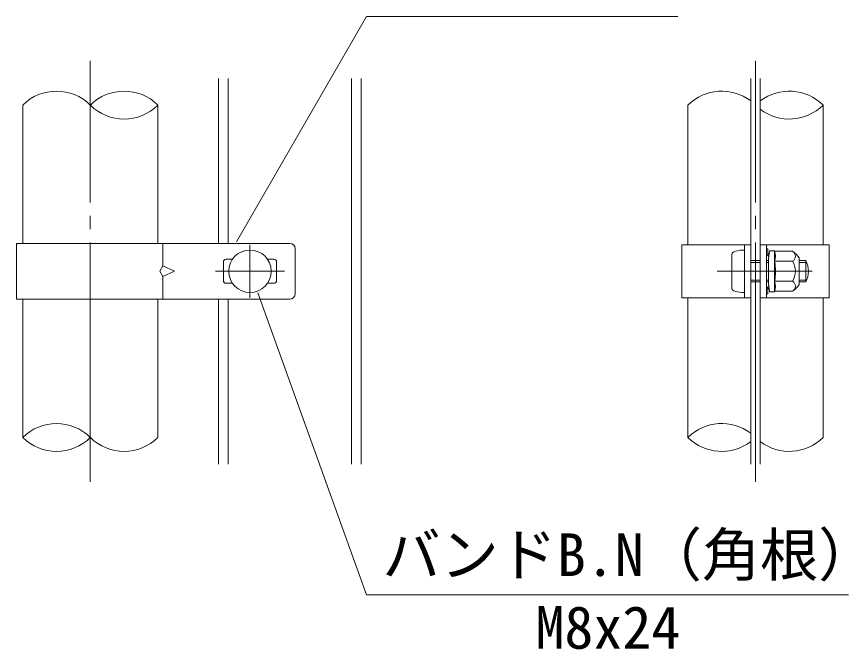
# Model space of a CAD drawing. Units: millimetres, scale not verified. Extents: x -6301 to 6299, y -4455 to 4455.
# Drawn here: x 2438 to 3376, y -768 to -54 of the extents above; entities that cross this region are included whole.
import ezdxf
from ezdxf.enums import TextEntityAlignment as Align

# ---------------------------------------------------------------- set-up
doc = ezdxf.new("R2010")
doc.units = ezdxf.units.MM
doc.header["$LTSCALE"] = 15
doc.linetypes.add('LONG_CHAIN', pattern=[21, 18, -1, 1, -1])
for name, color, linetype, lineweight in [('0-0_D-STR-TXT', 7, 'Continuous', 9), ('0-3_D-STR2', 7, 'Continuous', 9), ('0-4_D-STR-DIM', 7, 'Continuous', 9), ('0-6_D-STR1', 1, 'Continuous', 9), ('0-7_D-BMK', 2, 'LONG_CHAIN', 9), ('0-8_D-STR3', 3, 'Continuous', 9)]:
    doc.layers.add(name, color=color, linetype=linetype, lineweight=lineweight)
doc.styles.add('ＭＳ ゴシック', font='')
doc.styles.get('ＭＳ ゴシック').set_extended_font_data('MS Gothic')

msp = doc.modelspace()

# ---------------------------------------------------------------- linework, layer by layer
at = {"layer": '0-0_D-STR-TXT'}
for points in [[(3183.39, -53.61), (2832.46, -53.61), (2685.77, -307.69)], [(3375.79, -705.89), (2832.38, -705.89), (2709.84, -365.38)]]:
    msp.add_lwpolyline(points, dxfattribs=at)
at = {"layer": '0-3_D-STR2'}
for p, q in [((2665.64, -309.42), (2665.64, -123.42)), ((2676.44, -309.42), (2676.44, -123.42)), ((2815.64, -558.42), (2815.64, -123.42)), ((2826.44, -558.42), (2826.44, -123.42)), ((3265.64, -558.42), (3265.64, -123.42)), ((3276.44, -558.42), (3276.44, -123.42)), ((2665.64, -558.42), (2665.64, -372.42)), ((2676.44, -558.42), (2676.44, -372.42))]:
    msp.add_line(p, q, dxfattribs=at)
at = {"layer": '0-4_D-STR-DIM'}
for centre, start, end in [((2482.94, -191.76), 45.18146, 134.81854), ((2559.14, -191.76), 45.18146, 134.81854), ((3232.94, -191.76), 52.7739, 134.81854), ((3309.14, -191.76), 45.18146, 127.2261), ((2559.14, -115.08), 225.18146, 314.81854), ((3309.14, -115.08), 232.7739, 314.81854), ((2482.94, -566.76), 45.18146, 134.81854), ((3232.94, -566.76), 52.7739, 134.81854), ((2482.94, -490.08), 225.18146, 314.81854), ((2559.14, -490.08), 225.18146, 314.81854), ((3232.94, -490.08), 225.18146, 307.2261), ((3309.14, -490.08), 232.7739, 314.81854)]:
    msp.add_arc(centre, 54.05, start, end, dxfattribs=at)
at = {"layer": '0-6_D-STR1'}
for p, q in [((2444.84, -153.42), (2444.84, -309.42)), ((2597.24, -309.42), (2597.24, -153.42)), ((3194.84, -153.42), (3194.84, -310.92)), ((3347.24, -310.92), (3347.24, -153.42)), ((2444.84, -372.42), (2444.84, -528.42)), ((2597.24, -528.42), (2597.24, -372.42)), ((3194.84, -370.92), (3194.84, -528.42)), ((3347.24, -528.42), (3347.24, -370.92))]:
    msp.add_line(p, q, dxfattribs=at)
at = {"layer": '0-7_D-BMK'}
for p, q in [((2521.04, -578.42), (2521.04, -103.42)), ((3271.04, -578.42), (3271.04, -103.42)), ((2701.04, -310.92), (2701.04, -370.92)), ((2662.04, -340.92), (2740.04, -340.92)), ((3227.78, -340.92), (3335, -340.92))]:
    msp.add_line(p, q, dxfattribs=at)
at = {"layer": '0-8_D-STR3'}
for p, q in [((2437.94, -309.42), (2746, -309.42)), ((2437.94, -309.42), (2437.94, -372.42)), ((2602.74, -309.42), (2602.74, -334.92)), ((2752, -315.42), (2752, -366.42)), ((3187.94, -310.92), (3265.64, -310.92)), ((3187.94, -310.92), (3187.94, -370.92)), ((3258.74, -370.92), (3258.74, -310.92)), ((3258.74, -316.92), (3258.74, -364.92)), ((3265.64, -370.92), (3265.64, -310.92)), ((3276.44, -370.92), (3276.44, -310.92)), ((3276.44, -310.92), (3354.14, -310.92)), ((3283.34, -370.92), (3283.34, -310.92)), ((3283.34, -315.42), (3283.34, -319.74)), ((3284.84, -315.42), (3283.34, -315.42)), ((3284.84, -315.42), (3284.84, -319.74)), ((3285.74, -327.42), (3286.91, -317.93)), ((3292.21, -317.67), (3287.2, -317.67)), ((3292.34, -340.92), (3292.34, -317.74)), ((3292.64, -318.4), (3292.5, -317.89)), ((3312.72, -318.4), (3292.64, -318.4)), ((3354.14, -310.92), (3354.14, -370.92)), ((2674.04, -327.42), (2681.19, -327.42)), ((2720.88, -327.42), (2728.04, -327.42)), ((3244.34, -321.42), (3244.34, -360.42)), ((3283.9, -321.48), (3286.06, -324.51)), ((3285.12, -320.61), (3286.36, -322.35)), ((3285.74, -327.42), (3285.74, -354.42)), ((3320.24, -325.92), (3320.24, -355.92)), ((2671.04, -330.42), (2671.04, -351.42)), ((2731.04, -330.42), (2731.04, -351.42)), ((3265.64, -328.92), (3276.44, -328.92)), ((3265.64, -330.95), (3276.44, -330.95)), ((3283.34, -328.92), (3285.74, -328.92)), ((3283.34, -330.95), (3285.74, -330.95)), ((3312.72, -329.66), (3292.34, -329.66)), ((3320.24, -328.92), (3327.74, -328.92)), ((3320.24, -330.95), (3328.71, -330.95)), ((3327.74, -328.92), (3327.74, -352.92)), ((2602.74, -346.92), (2602.74, -372.42)), ((3292.34, -340.92), (3292.34, -364.09)), ((2674.04, -354.42), (2681.19, -354.42)), ((2720.88, -354.42), (2728.04, -354.42)), ((3265.64, -350.89), (3276.44, -350.89)), ((3265.64, -352.92), (3276.44, -352.92)), ((3283.34, -350.89), (3285.74, -350.89)), ((3283.34, -352.92), (3285.74, -352.92)), ((3285.74, -354.42), (3286.91, -363.91)), ((3312.72, -352.18), (3292.34, -352.18)), ((3320.24, -350.89), (3328.71, -350.89)), ((3320.24, -352.92), (3327.74, -352.92)), ((3283.34, -362.1), (3283.34, -366.42)), ((3283.9, -360.36), (3286.06, -357.33)), ((3285.12, -361.23), (3286.36, -359.49)), ((3292.14, -364.17), (3287.2, -364.17)), ((3312.72, -363.44), (3292.64, -363.44)), ((2437.94, -372.42), (2746, -372.42)), ((3187.94, -370.92), (3265.64, -370.92)), ((3276.44, -370.92), (3354.14, -370.92))]:
    msp.add_line(p, q, dxfattribs=at)
msp.add_lwpolyline([(2615.89, -340.92), (2602.74, -334.92), (2599.26, -340.92), (2602.74, -346.92)], close=True, dxfattribs=at)
msp.add_lwpolyline([(3284.84, -362.1), (3284.84, -366.42), (3283.34, -366.42)], dxfattribs=at)
msp.add_circle((2701.04, -340.92), 24, dxfattribs=at)
for centre, radius, start, end in [((2746, -315.42), 6, 0, 90), ((3287.2, -317.97), 0.3, 90, 173), ((3292.21, -317.97), 0.3, 15, 90), ((3277.69, -324.03), 15.97, 339.37322, 22.7756), ((3309.67, -324.03), 6.4, 298.45309, 61.54691), ((3299.92, -338.68), 24, 32.13463, 57.68315), ((2674.04, -330.42), 3, 90, 180), ((2728.04, -330.42), 3, 0, 90), ((3286.34, -319.74), 3, 180, 215.53768), ((3286.34, -319.74), 1.5, 180, 215.53768), ((3284.84, -325.38), 1.5, 33.43373, 35.53768), ((3230.07, -340.92), 63.57, 0, 10.20031), ((3295.45, -340.92), 20.62, 0, 33.09348), ((3305.24, -340.92), 25.5, 331.92751, 28.07249), ((3230.07, -340.92), 63.57, 349.79969, 0), ((3295.45, -340.92), 20.62, 326.90652, 0), ((2674.04, -351.42), 3, 180, 270), ((2728.04, -351.42), 3, 270, 0), ((3277.69, -357.8), 15.97, 337.2244, 20.62678), ((3309.67, -357.81), 6.4, 298.45309, 61.54691), ((3299.92, -343.15), 24, 302.31685, 327.86537), ((3286.34, -362.1), 3, 144.46232, 180), ((3286.34, -362.1), 1.5, 144.46232, 180), ((3284.84, -356.46), 1.5, 324.46232, 326.56627), ((3287.2, -363.87), 0.3, 187, 270), ((3292.14, -363.87), 0.3, 270, 337.2244), ((2746, -366.42), 6, 270, 0)]:
    msp.add_arc(centre, radius, start, end, dxfattribs=at)
for centre, start_param, end_param in [((3258.74, -321.42), 1.570796, 3.141593), ((3258.74, -360.42), 3.141593, 4.712389)]:
    msp.add_ellipse(centre, major_axis=(14.4, 0), ratio=0.3125, start_param=start_param, end_param=end_param, dxfattribs=at)

# ---------------------------------------------------------------- texts
at = {"layer": '0-0_D-STR-TXT', "style": 'ＭＳ ゴシック'}
for s, p in [('バンドB.N（角根）', (2850.39, -699.14)), ('M8x24', (3022.86, -781.14))]:
    msp.add_text(s, height=48.06, dxfattribs=at).set_placement(p, align=Align.BOTTOM_LEFT)

doc.saveas('drawing.dxf')
